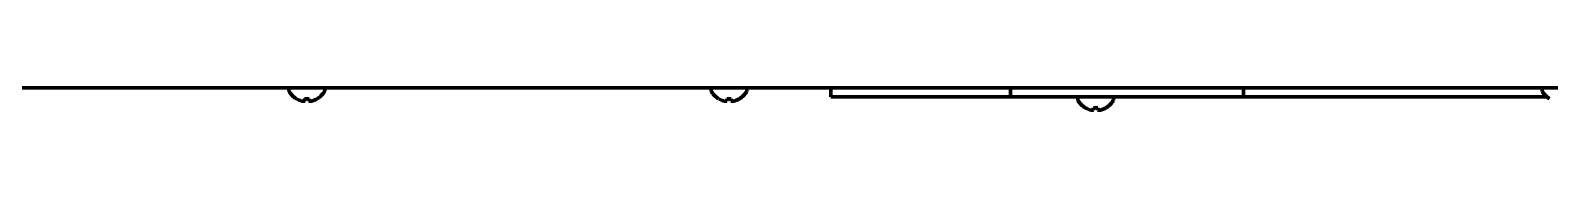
# Model space of a CAD drawing. Header units: inches. Extents: x -3022 to 7311, y 343 to 5680.
# Drawn here: x 4677.7 to 5016, y 2199.3 to 2204.3 of the extents above; entities that cross this region are included whole.
import ezdxf

# ---------------------------------------------------------------- set-up
doc = ezdxf.new("R2010")
doc.units = ezdxf.units.IN

msp = doc.modelspace()

# ---------------------------------------------------------------- linework, layer by layer
at = {"linetype": 'Continuous', "lineweight": 70}
for p, q in [((4570.48, 2204.29), (5394.48, 2204.29)), ((4735.28, 2203.89), (4735.28, 2203.69)), ((4743.28, 2203.69), (4743.28, 2203.89)), ((4829.28, 2203.89), (4829.28, 2203.69)), ((4837.28, 2203.69), (4837.28, 2203.89)), ((4855.98, 2204.29), (4855.98, 2202.29)), ((4858.98, 2202.29), (4855.98, 2202.29)), ((4887.98, 2202.29), (4858.98, 2202.29)), ((4895.98, 2202.29), (4887.98, 2202.29)), ((4895.98, 2204.29), (4895.98, 2202.29)), ((4898.98, 2202.29), (4895.98, 2202.29)), ((4944.82, 2202.29), (4898.98, 2202.29)), ((4910.9, 2201.89), (4910.9, 2201.69)), ((4918.9, 2201.69), (4918.9, 2201.89)), ((4947.82, 2202.29), (4944.82, 2202.29)), ((4947.82, 2204.29), (4947.82, 2202.29)), ((4955.82, 2202.29), (4947.82, 2202.29)), ((5015.32, 2202.29), (4955.82, 2202.29)), ((5014.28, 2203.89), (5014.28, 2203.69)), ((4736.98, 2201.81), (4736.98, 2201.85)), ((4741.58, 2201.85), (4741.58, 2201.81)), ((4830.98, 2201.81), (4830.98, 2201.85)), ((4835.58, 2201.85), (4835.58, 2201.81)), ((4912.6, 2199.81), (4912.6, 2199.85)), ((4917.2, 2199.85), (4917.2, 2199.81))]:
    msp.add_line(p, q, dxfattribs=at)
for centre, radius, start, end in [((4735.68, 2203.89), 0.4, 90, 180), ((4735.68, 2203.69), 0.4, 180, 210.3012), ((4739.48, 2205.91), 4.8, 210.3012, 238.4186), ((4739.08, 2205.91), 4.8, 301.5837, 329.6988), ((4742.88, 2203.89), 0.4, 0, 90), ((4742.88, 2203.69), 0.4, 329.6988, 0), ((4829.68, 2203.89), 0.4, 90, 180), ((4829.68, 2203.69), 0.4, 180, 210.3012), ((4833.48, 2205.91), 4.8, 210.3012, 238.4186), ((4833.08, 2205.91), 4.8, 301.5837, 329.6988), ((4836.88, 2203.89), 0.4, 0, 90), ((4836.88, 2203.69), 0.4, 329.6988, 0), ((4911.3, 2201.89), 0.4, 90, 180), ((4918.5, 2201.89), 0.4, 0, 90), ((5014.68, 2203.89), 0.4, 90, 180), ((5014.68, 2203.69), 0.4, 180, 210.3012), ((5018.48, 2205.91), 4.8, 210.3012, 238.4186), ((4739.28, 2205.59), 3.78, 262.3959, 269.9965), ((4739.28, 2205.59), 3.78, 270.0035, 277.6041), ((4833.28, 2205.59), 3.78, 262.3959, 269.9965), ((4833.28, 2205.59), 3.78, 270.0035, 277.6041), ((4911.3, 2201.69), 0.4, 180, 210.3012), ((4915.1, 2203.91), 4.8, 210.3012, 238.4186), ((4914.9, 2203.59), 3.78, 262.3959, 269.9965), ((4914.9, 2203.59), 3.78, 270.0035, 277.6041), ((4914.7, 2203.91), 4.8, 301.5837, 329.6988), ((4918.5, 2201.69), 0.4, 329.6988, 0)]:
    msp.add_arc(centre, radius, start, end, dxfattribs=at)
for points in [[(4736.98, 2201.85), (4737.18, 2201.72), (4737.39, 2201.61), (4737.72, 2201.48), (4737.83, 2201.43), (4738.05, 2201.36), (4738.16, 2201.33), (4738.28, 2201.3)], [(4739.78, 2201.85), (4739.78, 2201.72), (4739.78, 2201.61), (4739.78, 2201.48), (4739.78, 2201.43), (4739.78, 2201.36), (4739.78, 2201.33), (4739.78, 2201.3)], [(4830.98, 2201.85), (4831.18, 2201.72), (4831.39, 2201.61), (4831.72, 2201.48), (4831.83, 2201.43), (4832.05, 2201.36), (4832.16, 2201.33), (4832.28, 2201.3)], [(4833.78, 2201.85), (4833.78, 2201.72), (4833.78, 2201.61), (4833.78, 2201.48), (4833.78, 2201.43), (4833.78, 2201.36), (4833.78, 2201.33), (4833.78, 2201.3)], [(4912.6, 2199.85), (4912.8, 2199.72), (4913.01, 2199.61), (4913.34, 2199.48), (4913.45, 2199.43), (4913.67, 2199.36), (4913.78, 2199.33), (4913.9, 2199.3)], [(4915.4, 2199.85), (4915.4, 2199.72), (4915.4, 2199.61), (4915.4, 2199.48), (4915.4, 2199.43), (4915.4, 2199.36), (4915.4, 2199.33), (4915.4, 2199.3)]]:
    msp.add_open_spline(points, degree=3, knots=[0, 0, 0, 0, 0.5, 0.5, 0.75, 0.75, 1, 1, 1, 1], dxfattribs=at)
for points in [[(4738.28, 2201.3), (4738.3, 2201.29), (4738.36, 2201.29), (4738.43, 2201.28), (4738.5, 2201.28), (4738.57, 2201.28), (4738.64, 2201.28), (4738.71, 2201.29), (4738.76, 2201.29), (4738.78, 2201.3)], [(4738.78, 2201.3), (4738.78, 2201.31), (4738.78, 2201.34), (4738.78, 2201.39), (4738.78, 2201.45), (4738.78, 2201.51), (4738.78, 2201.57), (4738.78, 2201.65), (4738.78, 2201.74), (4738.78, 2201.81), (4738.78, 2201.85)], [(4739.78, 2201.3), (4739.8, 2201.29), (4739.85, 2201.29), (4739.92, 2201.28), (4739.99, 2201.28), (4740.06, 2201.28), (4740.14, 2201.28), (4740.21, 2201.29), (4740.25, 2201.29), (4740.28, 2201.3)], [(4740.28, 2201.3), (4740.33, 2201.31), (4740.44, 2201.34), (4740.6, 2201.39), (4740.76, 2201.45), (4740.92, 2201.51), (4741.07, 2201.57), (4741.23, 2201.65), (4741.39, 2201.74), (4741.51, 2201.81), (4741.58, 2201.85)], [(4832.28, 2201.3), (4832.3, 2201.29), (4832.36, 2201.29), (4832.43, 2201.28), (4832.5, 2201.28), (4832.57, 2201.28), (4832.64, 2201.28), (4832.71, 2201.29), (4832.76, 2201.29), (4832.78, 2201.3)], [(4832.78, 2201.3), (4832.78, 2201.31), (4832.78, 2201.34), (4832.78, 2201.39), (4832.78, 2201.45), (4832.78, 2201.51), (4832.78, 2201.57), (4832.78, 2201.65), (4832.78, 2201.74), (4832.78, 2201.81), (4832.78, 2201.85)], [(4833.78, 2201.3), (4833.8, 2201.29), (4833.85, 2201.29), (4833.92, 2201.28), (4833.99, 2201.28), (4834.06, 2201.28), (4834.14, 2201.28), (4834.21, 2201.29), (4834.25, 2201.29), (4834.28, 2201.3)], [(4834.28, 2201.3), (4834.33, 2201.31), (4834.44, 2201.34), (4834.6, 2201.39), (4834.76, 2201.45), (4834.92, 2201.51), (4835.07, 2201.57), (4835.23, 2201.65), (4835.39, 2201.74), (4835.51, 2201.81), (4835.58, 2201.85)], [(4913.9, 2199.3), (4913.92, 2199.29), (4913.98, 2199.29), (4914.05, 2199.28), (4914.12, 2199.28), (4914.19, 2199.28), (4914.26, 2199.28), (4914.33, 2199.29), (4914.38, 2199.29), (4914.4, 2199.3)], [(4914.4, 2199.3), (4914.4, 2199.31), (4914.4, 2199.34), (4914.4, 2199.39), (4914.4, 2199.45), (4914.4, 2199.51), (4914.4, 2199.57), (4914.4, 2199.65), (4914.4, 2199.74), (4914.4, 2199.81), (4914.4, 2199.85)], [(4915.4, 2199.3), (4915.42, 2199.29), (4915.47, 2199.29), (4915.54, 2199.28), (4915.61, 2199.28), (4915.68, 2199.28), (4915.76, 2199.28), (4915.83, 2199.29), (4915.87, 2199.29), (4915.9, 2199.3)], [(4915.9, 2199.3), (4915.95, 2199.31), (4916.06, 2199.34), (4916.22, 2199.39), (4916.38, 2199.45), (4916.54, 2199.51), (4916.69, 2199.57), (4916.85, 2199.65), (4917.01, 2199.74), (4917.13, 2199.81), (4917.2, 2199.85)]]:
    msp.add_open_spline(points, degree=3, dxfattribs=at)

doc.saveas('drawing.dxf')
